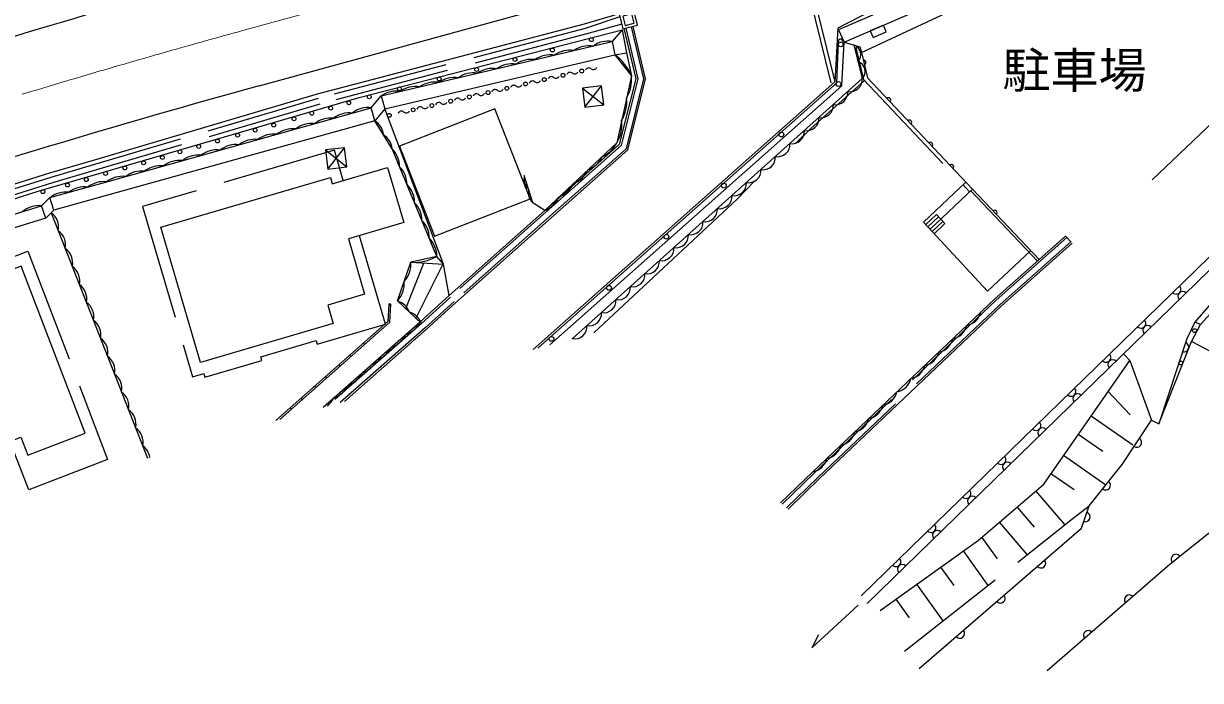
# Model space of a CAD drawing. Units: millimetres, scale not verified. Extents: x -997654 to 1989346, y -2661353 to 380000.
# Drawn here: x 109988 to 171224, y 250773 to 284940 of the extents above; entities that cross this region are included whole.
import ezdxf
from ezdxf.enums import TextEntityAlignment as Align

# ---------------------------------------------------------------- set-up
doc = ezdxf.new("R2010")
doc.units = ezdxf.units.MM
doc.header["$LTSCALE"] = 1000
doc.linetypes.add('CHAIN', pattern=[18.5, 12, -1.5, 3.5, -1.5])
doc.linetypes.add('DASHED', pattern=[7.5, 6, -1.5])
for name, color, linetype, lineweight in [('M-BGD', 7, 'Continuous', 25), ('M-BGD-EXST', 7, 'Continuous', 25), ('M-BMK', 2, 'CHAIN', 13), ('M-STR-STRC', 7, 'Continuous', 25)]:
    doc.layers.add(name, color=color, linetype=linetype, lineweight=lineweight)
doc.layers.add('M-BMK-HTXT', color=7, linetype='Continuous')
doc.styles.add('ＭＳ ゴシック', font='')
doc.styles.get('ＭＳ ゴシック').set_extended_font_data('MS Gothic')

msp = doc.modelspace()

# ---------------------------------------------------------------- linework, layer by layer
at = {"layer": 'M-BGD', "linetype": 'DASHED'}
for p, q in [((152007, 281861), (150728, 287060)), ((153711, 282018), (159211, 276184))]:
    msp.add_line(p, q, dxfattribs=at)
at = {"layer": 'M-BGD'}
for p, q in [((141130, 284617), (140613, 284004)), ((147144, 275817), (148004, 276716)), ((159357, 276321), (157157, 274242)), ((159270, 276238), (162744, 272581)), ((111563, 275241), (111365, 275886)), ((147144, 275817), (139658, 268849)), ((111140, 274817), (110920, 275464)), ((111429, 275098), (116439, 262340)), ((157596, 274883), (157045, 274363)), ((157816, 274651), (157262, 274128)), ((131496, 272830), (130146, 272521)), ((129873, 270114), (130822, 272482)), ((131802, 272424), (130405, 269612)), ((129091, 270269), (128991, 270274)), ((128950, 269525), (129050, 269520)), ((171221, 269280), (170930, 269408)), ((127741, 268249), (127674, 268324)), ((128237, 268821), (128303, 268746)), ((172468, 267499), (170757, 268407)), ((126965, 267697), (127031, 267622)), ((126469, 267126), (126403, 267201)), ((125693, 266574), (125760, 266499)), ((125197, 266002), (125131, 266077)), ((166415, 265796), (167560, 264594)), ((124422, 265451), (124488, 265376)), ((123926, 264879), (123860, 264954)), ((167707, 263014), (165532, 264526)), ((166139, 262679), (164864, 263565)), ((166296, 260938), (164099, 262465)), ((164649, 260688), (163446, 261524)), ((164175, 258876), (162666, 260638)), ((162588, 258741), (161684, 259797)), ((162206, 257323), (160763, 259008)), ((160665, 257091), (159862, 258211)), ((160172, 255719), (158888, 257513)), ((158402, 255712), (157714, 256672)), ((157840, 253879), (156475, 255785)), ((156093, 254024), (155389, 255007))]:
    msp.add_line(p, q, dxfattribs=at)
for points in [[(137375, 268222), (152564, 281707), (152693, 283979), (162096, 288046), (170859, 290858), (170965, 290932)], [(167461, 290502), (161849, 288702), (152390, 284611), (152693, 283979), (153497, 283726)], [(153579, 283442), (162249, 287499), (168954, 289755)], [(159896, 288607), (152351, 284694), (152201, 281909)], [(150922, 287108), (152201, 281909), (136512, 267986)], [(140982, 285442), (139158, 284905), (125266, 281260), (113615, 277821), (111345, 277151), (100861, 273861), (89927, 270060), (79324, 266157)], [(126687, 265290), (130953, 269047), (132467, 270418), (137438, 274843), (141435, 278372), (142355, 282063), (141708, 284792)], [(79584, 265449), (84902, 267454), (96725, 271710), (110804, 276235), (113850, 277125), (127456, 281100), (141130, 284617), (141352, 283423), (141615, 282226)], [(141221, 284677), (141840, 282066), (140987, 278644), (137106, 275217), (136493, 275614), (136042, 277035)], [(152609, 284006), (152609, 284012), (152609, 284018), (152609, 284024), (152609, 284030), (152608, 284036), (152607, 284042), (152606, 284048), (152604, 284054), (152602, 284060), (152600, 284065), (152597, 284071), (152594, 284076), (152591, 284081), (152588, 284086), (152584, 284091), (152580, 284096), (152576, 284100), (152572, 284104), (152567, 284108), (152562, 284112), (152557, 284115), (152552, 284119), (152547, 284121), (152542, 284124), (152536, 284126), (152530, 284128), (152524, 284130), (152519, 284131), (152513, 284132), (152507, 284133), (152501, 284134), (152495, 284134), (152488, 284134), (152482, 284133), (152471, 284131), (152465, 284129), (152459, 284128), (152453, 284126), (152448, 284123), (152442, 284120), (152437, 284118), (152432, 284114), (152427, 284111), (152422, 284107), (152418, 284103), (152413, 284099), (152409, 284094), (152406, 284090), (152402, 284085), (152399, 284080), (152396, 284074), (152393, 284069), (152390, 284064), (152388, 284058), (152386, 284052), (152385, 284046), (152384, 284040), (152383, 284034), (152382, 284028), (152382, 284022), (152382, 284016), (152382, 284010), (152282, 281846), (136739, 268048)], [(79858, 264702), (84554, 266482), (84776, 266672), (97740, 271304), (97950, 271483), (110920, 275464), (111365, 275886), (114018, 276628), (128082, 280561), (128598, 281178), (140613, 284004), (140751, 283319), (141352, 283423)], [(153185, 283825), (153630, 282083), (138538, 268541)], [(150187, 278741), (150954, 279478), (153724, 281964), (153384, 283395), (153305, 283672), (153497, 283726), (153579, 283442), (153894, 282116)], [(131834, 272423), (128791, 280499), (140751, 283319), (141615, 282226), (140853, 278734), (137106, 275217), (132132, 270789), (131834, 272422)], [(153894, 282116), (159357, 276321), (162831, 272664)], [(128598, 281178), (128791, 280499), (128259, 279884)], [(131834, 272422), (131496, 272830), (129167, 278426), (128259, 279884), (128082, 280561)], [(128259, 279884), (114236, 275984), (111563, 275241), (111140, 274817), (98162, 270834), (98021, 270697), (85006, 266015), (84744, 265794), (80102, 264036)], [(182266, 277467), (177467, 278422), (153566, 255176)], [(182282, 277614), (182207, 276924), (177630, 277890), (153883, 254780)], [(178121, 277753), (170930, 269408), (170511, 268546), (169063, 264122), (170757, 268407), (171221, 269280), (178797, 277619)], [(156937, 274481), (157486, 275000), (157709, 274764), (157925, 274534), (157371, 274011)], [(164500, 273569), (164210, 273881), (160519, 270622), (151061, 261629), (149376, 260004)], [(164551, 273515), (160864, 270259), (151408, 261269), (149771, 259690)], [(130687, 269346), (129453, 270510), (130146, 272521), (131834, 272422)], [(125585, 264986), (130620, 269420), (132132, 270789)], [(123332, 264354), (129044, 269400), (129095, 270346), (128995, 270352), (128946, 269447), (123109, 264291)], [(154562, 254414), (159675, 258077), (163070, 260984), (167541, 267415)], [(188354, 265913), (180548, 264190), (174776, 260920), (169645, 256821), (163256, 251267)], [(156595, 251389), (165033, 258702), (165439, 259852), (167142, 262010), (168683, 264304)], [(151356, 253139), (151009, 252474), (153421, 254681)]]:
    msp.add_lwpolyline(points, dxfattribs=at)
for points in [[(141173, 284665), (141941, 284854), (141750, 285631), (140982, 285442)], [(141640, 285450), (141163, 285332), (141283, 284846), (141759, 284964)], [(154728, 284857), (154040, 284560), (154189, 284215), (154877, 284513)], [(125818, 270296), (126100, 269336), (119192, 267307), (117124, 274347), (125951, 276940), (126048, 276608), (128933, 277456), (129776, 274585), (126892, 273738), (127737, 270859)], [(113195, 263639), (109864, 272323), (103137, 269742), (106112, 261987), (109853, 263422), (110209, 262494)]]:
    msp.add_lwpolyline(points, close=True, dxfattribs=at)
at = {"layer": 'M-BGD', "linetype": 'DASHED'}
for points in [[(141017, 285297), (139215, 284688), (125323, 281043), (113687, 277607), (111412, 276936), (100932, 273647), (90005, 269848), (79402, 265946)], [(141113, 284908), (139291, 284398), (125400, 280752), (113783, 277323), (111498, 276648), (101026, 273363), (90104, 269565), (79505, 265664)], [(141610, 284769), (142252, 282063), (141345, 278427), (137372, 274918), (132398, 270490), (130884, 269119), (126467, 265230)], [(141319, 284700), (141943, 282065), (141077, 278590), (137173, 275142), (132199, 270715), (130686, 269345), (125806, 265047)], [(129548, 278556), (131372, 273888), (136340, 275829), (134517, 280497), (129547, 278559)], [(126624, 276777), (126160, 278356), (116182, 275425), (118786, 266562), (119361, 266731), (119418, 266539), (122392, 267413), (122336, 267605), (125214, 268450), (125270, 268258), (128820, 269301), (127467, 273907)], [(162373, 273112), (160140, 271015), (156814, 274613), (159019, 276684)], [(164278, 273807), (160588, 270549), (151131, 261557), (149455, 259941)], [(164483, 273588), (160795, 270332), (151339, 261341), (149692, 259753)], [(167220, 267754), (167541, 267415), (168683, 264304), (169063, 264122)], [(155824, 252290), (164598, 259209), (165439, 259852)]]:
    msp.add_lwpolyline(points, dxfattribs=at)
msp.add_lwpolyline([(114364, 262267), (110257, 260692), (109507, 262647), (105766, 261212), (102362, 270088), (110210, 273098)], close=True, dxfattribs=at)
at = {"layer": 'M-BGD'}
for centre, radius in [((139533, 284102), 100), ((137505, 283564), 100), ((152509, 283855), 125), ((135556, 283068), 100), ((133560, 282550), 100), ((138056, 282249), 100), ((139030, 282473), 100), ((131611, 282055), 100), ((136107, 281799), 100), ((137082, 282024), 100), ((152392, 281793), 125), ((127976, 281127), 100), ((129546, 281545), 100), ((133184, 281124), 100), ((134158, 281349), 100), ((135133, 281574), 100), ((125970, 280541), 100), ((126916, 280819), 100), ((130261, 280449), 100), ((131235, 280674), 100), ((132210, 280899), 100), ((124063, 279983), 100), ((124990, 280275), 100), ((129019, 280163), 100), ((121126, 279136), 100), ((122041, 279394), 100), ((123005, 279658), 100), ((149417, 279168), 125), ((119104, 278548), 100), ((120083, 278830), 100), ((117215, 277975), 100), ((118126, 278266), 100), ((115256, 277427), 100), ((116236, 277693), 100), ((113252, 276824), 100), ((114260, 277143), 100), ((110998, 276192), 100), ((112273, 276542), 100), ((146427, 276510), 125), ((143438, 273852), 125), ((140449, 271195), 125), ((170917, 268969), 100), ((137459, 268537), 125), ((170202, 267282), 100)]:
    msp.add_circle(centre, radius, dxfattribs=at)
for centre, radius, start, end in [((495846, -1167853), 1493500, 100.37437, 100.37437), ((138401, 282177), 1372, 81.23065, 125.24411), ((139403, 282412), 1372, 81.23065, 125.24411), ((140404, 282648), 1372, 81.23065, 125.24411), ((153026, 283320), 529, 316.15006, 72.51361), ((136399, 281706), 1372, 81.23065, 125.24411), ((137400, 281941), 1372, 81.23065, 125.24411), ((139321, 281300), 2474, 21.97788, 54.66793), ((153249, 282450), 529, 316.15006, 72.51361), ((153696, 282921), 125, 283.82098, 103.82098), ((133395, 280999), 1372, 81.23065, 125.24411), ((134396, 281235), 1372, 81.23065, 125.24411), ((135398, 281470), 1372, 81.23065, 125.24411), ((138422, 282218), 187, 49.88367, 156.14728), ((138664, 282504), 187, 229.77913, 336.14728), ((139397, 282443), 187, 49.88367, 156.14728), ((139638, 282730), 187, 229.88367, 336.01568), ((131393, 280528), 1372, 81.23065, 125.24411), ((132394, 280764), 1372, 81.23065, 125.24411), ((135499, 281543), 188, 49.88367, 156.22463), ((135741, 281830), 187, 229.88367, 336.01568), ((136474, 281768), 188, 49.88367, 156.14728), ((136715, 282055), 187, 229.88367, 336.22463), ((137448, 281993), 188, 49.88367, 156.14728), ((137690, 282280), 187, 229.88367, 336.01568), ((139803, 282011), 1824, 328.64071, 6.75621), ((152994, 282034), 638, 259.36385, 4.43858), ((129390, 280057), 1372, 81.23065, 125.24411), ((130391, 280292), 1372, 81.23065, 125.24411), ((132818, 281155), 187, 229.88367, 336.14728), ((133550, 281093), 188, 49.88367, 156.14728), ((133792, 281380), 188, 229.77913, 336.14728), ((134525, 281318), 188, 49.88367, 156.01568), ((134766, 281605), 188, 229.88367, 336.14728), ((152240, 281357), 638, 259.36385, 4.43858), ((154986, 280957), 125, 313.31222, 133.31222), ((127928, 279217), 1353, 83.45777, 127.78905), ((130627, 280419), 187, 49.88367, 156.22463), ((130869, 280705), 187, 229.88367, 336.01568), ((131602, 280643), 188, 49.88367, 156.14728), ((131843, 280930), 187, 229.88367, 336.22463), ((132576, 280868), 188, 49.88367, 156.01568), ((139549, 280847), 1824, 328.64071, 6.75621), ((151486, 280681), 638, 259.36385, 4.43858), ((125961, 278667), 1353, 83.45777, 127.78905), ((126944, 278942), 1353, 83.45777, 127.78905), ((127746, 279058), 972, 5.69677, 58.1451), ((129653, 280193), 188, 49.88367, 156.14728), ((129895, 280480), 187, 229.88367, 336.14728), ((139296, 279683), 1824, 328.64071, 6.75621), ((150732, 280004), 638, 259.36385, 4.43858), ((156079, 279798), 125, 313.31222, 133.31222), ((123994, 278117), 1353, 83.45777, 127.78905), ((124978, 278392), 1353, 83.45777, 127.78905), ((149978, 279328), 638, 259.36385, 4.43858), ((121045, 277292), 1353, 83.45777, 127.78905), ((122028, 277567), 1353, 83.45777, 127.78905), ((123011, 277842), 1353, 83.45777, 127.78905), ((128200, 278330), 972, 5.69677, 58.1451), ((139609, 279309), 1370, 291.16002, 335.20515), ((149224, 278651), 638, 259.36385, 4.43858), ((157172, 278639), 125, 313.31222, 133.31222), ((119078, 276742), 1353, 83.45777, 127.78905), ((120061, 277017), 1353, 83.45777, 127.78905), ((128229, 277489), 1326, 0.20098, 44.99166), ((138860, 278605), 1370, 291.16002, 335.20515), ((148470, 277975), 638, 259.36385, 4.43858), ((117111, 276192), 1353, 83.45777, 127.78905), ((118095, 276467), 1353, 83.45777, 127.78905), ((128618, 276556), 1326, 0.20098, 44.99166), ((158264, 277480), 125, 313.31222, 133.31222), ((115145, 275642), 1353, 83.45777, 127.78905), ((116128, 275917), 1353, 83.45777, 127.78905), ((136769, 276875), 744, 167.54166, 227.61843), ((138110, 277902), 1370, 291.16002, 335.20515), ((147716, 277298), 638, 259.36385, 4.43858), ((113178, 275092), 1353, 83.45724, 127.78852), ((114161, 275367), 1353, 83.42528, 127.78852), ((129006, 275623), 1326, 0.20098, 44.99166), ((136995, 276164), 744, 167.54166, 227.61843), ((137361, 277198), 1370, 291.16002, 335.20515), ((146962, 276621), 638, 259.36385, 4.43858), ((112194, 274817), 1353, 83.45724, 127.78852), ((129394, 274690), 1326, 0.20098, 44.99166), ((136611, 276495), 1370, 291.16002, 335.20515), ((146207, 275945), 638, 259.36385, 4.43858), ((110806, 274057), 1411, 85.36463, 128.76014), ((110904, 274354), 911, 348.09115, 54.78424), ((145453, 275268), 638, 259.36385, 4.43858), ((160515, 275102), 125, 313.53124, 133.53124), ((129782, 273758), 1326, 0.20098, 44.99166), ((144699, 274592), 638, 259.36385, 4.43858), ((111270, 273421), 911, 348.09115, 54.78424), ((130170, 272825), 1326, 0.20098, 44.99166), ((143945, 273915), 638, 259.36385, 4.43858), ((111636, 272489), 911, 348.09115, 54.78424), ((143191, 273238), 638, 259.36385, 4.43858), ((128682, 272463), 1465, 319.70731, 2.29458), ((130299, 274964), 2447, 266.41319, 299.2868), ((142437, 272562), 638, 259.36385, 4.43858), ((112002, 271557), 911, 348.09115, 54.78424), ((141683, 271885), 638, 259.36385, 4.43858), ((112368, 270624), 911, 348.09115, 54.78424), ((128336, 271457), 1465, 319.70731, 2.29458), ((169956, 271117), 250, 224.2034, 44.2034), ((140929, 271209), 638, 259.36385, 4.43858), ((170300, 270757), 250, 44.22143, 224.22143), ((112734, 269692), 911, 348.09115, 54.78424), ((129179, 269601), 949, 20.12048, 73.19281), ((140175, 270532), 638, 259.36385, 4.43858), ((113100, 268759), 911, 348.09115, 54.78424), ((129796, 269019), 949, 20.12048, 73.19281), ((139421, 269856), 638, 259.36385, 4.43858), ((158901, 270138), 915, 280.28105, 346.83226), ((168135, 269346), 250, 224.2034, 44.2034), ((129447, 269994), 1306, 288.79694, 333.9365), ((138667, 269179), 638, 259.36385, 4.43858), ((158173, 269447), 915, 280.28105, 346.83226), ((168476, 268982), 250, 44.22143, 224.22143), ((113466, 267827), 911, 348.09115, 54.78424), ((128695, 269331), 1306, 288.79694, 333.9365), ((137913, 268502), 638, 3.80364, 4.43858), ((157446, 268755), 915, 280.28105, 346.83226), ((170367, 268106), 250, 251.87808, 71.87808), ((113832, 266895), 911, 348.09115, 54.78424), ((127943, 268669), 1306, 288.79694, 333.9365), ((156718, 268063), 915, 280.28105, 346.83226), ((166314, 267575), 250, 224.2034, 44.2034), ((127191, 268007), 1306, 288.79694, 333.9365), ((155991, 267371), 915, 280.28105, 346.83226), ((166652, 267206), 250, 44.22143, 224.22143), ((114199, 265962), 911, 348.09115, 54.78424), ((126438, 267344), 1306, 288.79694, 333.9365), ((155263, 266680), 915, 280.28105, 346.83226), ((114565, 265030), 911, 348.09115, 54.78424), ((125686, 266682), 1306, 288.79694, 333.9365), ((154536, 265988), 915, 280.28105, 346.83226), ((164493, 265803), 250, 224.2034, 44.2034), ((124934, 266019), 1306, 311.86156, 333.9365), ((164828, 265431), 250, 44.22143, 224.22143), ((114931, 264098), 911, 348.09115, 54.78424), ((153808, 265296), 915, 280.28105, 346.83226), ((153080, 264604), 915, 280.28105, 346.83226), ((162672, 264032), 250, 224.2034, 44.2034), ((115297, 263165), 911, 348.09115, 54.78424), ((152353, 263913), 915, 280.28105, 346.83226), ((163004, 263656), 250, 44.22143, 224.22143), ((167913, 263157), 250, 236.10702, 56.10702), ((115663, 262233), 911, 9.08579, 54.78424), ((151625, 263221), 915, 280.28105, 346.83226), ((150898, 262529), 915, 280.28105, 346.83226), ((160851, 262261), 250, 224.2034, 44.2034), ((161179, 261881), 250, 44.22143, 224.22143), ((166291, 260931), 250, 231.72544, 51.72544), ((159029, 260490), 250, 224.2034, 44.2034), ((159355, 260105), 250, 44.22143, 224.22143), ((165236, 259277), 250, 250.55191, 70.55191), ((157208, 258718), 250, 224.2034, 44.2034), ((157531, 258330), 250, 44.22143, 224.22143), ((169947, 257089), 250, 38.61987, 218.61987), ((155387, 256947), 250, 224.2034, 44.2034), ((155707, 256555), 250, 44.22143, 224.22143), ((162924, 256874), 250, 220.91395, 40.91395), ((160814, 255045), 250, 220.91395, 40.91395), ((167515, 254969), 250, 40.99678, 220.99678), ((158704, 253217), 250, 220.91395, 40.91395), ((165385, 253118), 250, 40.99678, 220.99678)]:
    msp.add_arc(centre, radius, start, end, dxfattribs=at)
at = {"layer": 'M-BGD-EXST'}
for p, q in [((139187, 280593), (140065, 281701)), ((139072, 281586), (140180, 280708)), ((125697, 278365), (126806, 277487)), ((125813, 277372), (126691, 278480))]:
    msp.add_line(p, q, dxfattribs=at)
for points in [[(139187, 280593), (140180, 280708), (140065, 281701), (139072, 281586)], [(125813, 277372), (126806, 277487), (126691, 278480), (125697, 278365)]]:
    msp.add_lwpolyline(points, close=True, dxfattribs=at)
at = {"layer": 'M-BMK'}
msp.add_line((121454, 284593), (172850, 298694), dxfattribs=at)
msp.add_arc((240518, -149370), 450000, 105.34235, 111.09797, dxfattribs=at)
at = {"layer": 'M-STR-STRC'}
for p, q in [((122248, 281700), (173903, 295872)), ((178072, 285708), (168703, 276818))]:
    msp.add_line(p, q, dxfattribs=at)
for radius, start, end in [(453000, 106.15898, 111.18829), (447000, 105.34235, 111.19947)]:
    msp.add_arc((240518, -149370), radius, start, end, dxfattribs=at)

# ---------------------------------------------------------------- texts
at = {"layer": 'M-BMK-HTXT', "style": 'ＭＳ ゴシック'}
msp.add_text('駐車場', height=1833, dxfattribs=at).set_placement((168425, 281040), align=Align.BOTTOM_RIGHT)

doc.saveas('drawing.dxf')
